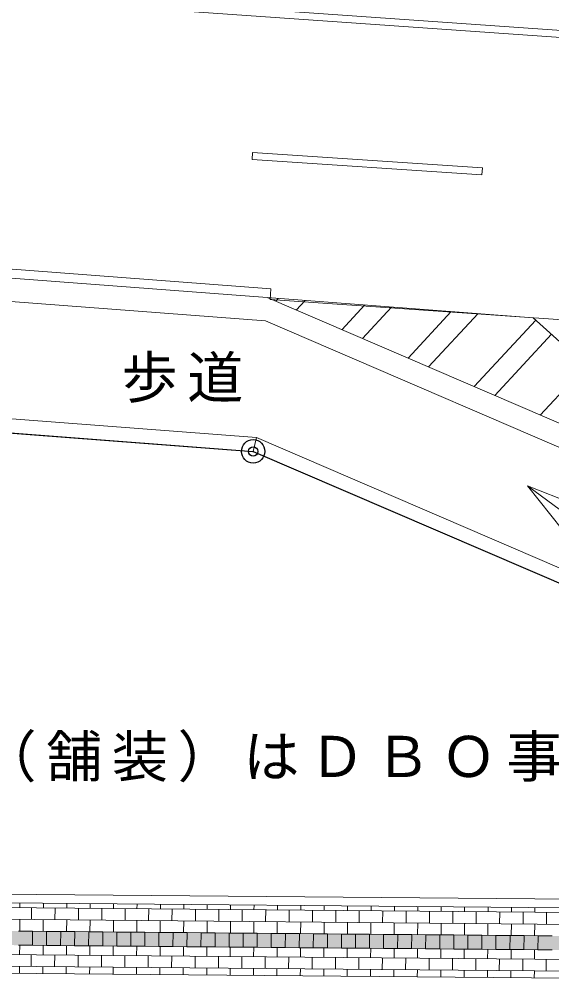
# Model space of a CAD drawing. Units: millimetres, scale not verified. Extents: x -94331 to 144568, y -56598 to 62562.
# Drawn here: x 3329 to 14705, y 2063 to 22633 of the extents above; entities that cross this region are included whole.
import ezdxf

# ---------------------------------------------------------------- set-up
doc = ezdxf.new("R2010")
doc.units = ezdxf.units.MM
doc.header["$LTSCALE"] = 400
doc.header["$PDMODE"] = 32
doc.header["$PDSIZE"] = 200
for name, color, linetype, lineweight in [('0-0_芯', 1, 'Continuous', 30), ('0-1_躯体', 7, 'Continuous', 9), ('0-2_壁', 7, 'Continuous', 9), ('0-4_衛生設備', 7, 'Continuous', 9), ('0-5_雑', 7, 'Continuous', 9)]:
    doc.layers.add(name, color=color, linetype=linetype, lineweight=lineweight)
doc.layers.add('0-C_0', color=8, linetype='Continuous')
doc.styles.add('ＭＳ ゴシック', font='')
doc.styles.get('ＭＳ ゴシック').set_extended_font_data('MS Gothic')

msp = doc.modelspace()

# ---------------------------------------------------------------- linework, layer by layer
at = {"layer": '0-0_芯', "color": 5, "lineweight": 18}
for p, q in [((44573.5, -9819.3), (14185.1, 12663.2)), ((14185.1, 12663.2), (15301.6, 12223.5)), ((14185.1, 12663.2), (14932.2, 11724.1))]:
    msp.add_line(p, q, dxfattribs=at)
at = {"layer": '0-0_芯'}
msp.add_lwpolyline([(-1206, 14124), (8326.7, 13398.1), (18186.6, 9153.4), (18305.2, 9429)], dxfattribs=at)
msp.add_circle((8326.7, 13398.1), 250, dxfattribs=at)
msp.add_point((8326.7, 13398.1), dxfattribs=at)
at = {"layer": '0-1_躯体'}
for p, q in [((8314.4, 19783.7), (8304.4, 19634)), ((13223.1, 19455), (8314.4, 19783.7)), ((8304.4, 19634), (13213, 19305.3)), ((13223.1, 19455), (13213, 19305.3))]:
    msp.add_line(p, q, dxfattribs=at)
for points in [[(24904.1, 21783.3), (18066.9, 22174.2), (10945.8, 22667.7), (5755.3, 23037.3), (1488.7, 23353.8), (-2776.9, 23711.3), (-4671.3, 23867.8), (-7590.1, 24141.7), (-12415.1, 24609.2), (-17384.6, 25091), (-21108.1, 25493.9), (-24394.8, 25839.9), (-33304.5, 26839.7), (-38520.5, 27491.1), (-42572.1, 28027.3), (-46489.2, 28553.8), (-51370.3, 29215.1), (-56112.1, 29858.7), (-61737.5, 30633.4), (-68357.6, 31502), (-71561, 31951.9)], [(-42592, 27878.6), (-38539.7, 27342.3), (-33322.1, 26690.7), (-24411, 25690.8), (-21124, 25344.7), (-17399.9, 24941.8), (-12429.6, 24459.9), (-7604.4, 23992.4), (-4684.5, 23718.4), (-2789.4, 23561.9), (1476.9, 23204.2), (5744.4, 22887.7), (10935.2, 22518.1), (18057.5, 22024.5), (24893.5, 21633.7), (29699.8, 21225), (34788.4, 20823.4), (41380.3, 20272.5), (45568.8, 19918.6)]]:
    msp.add_lwpolyline(points, dxfattribs=at)
at = {"layer": '0-2_壁'}
for p, q in [((-7325.6, 17899.6), (8627.2, 16684.8)), ((14311.7, 16251.9), (8627.2, 16684.8)), ((8627.2, 16684.8), (18533, 12420.3)), ((8807.9, 16607), (8863.3, 16666.8)), ((9246.5, 16418.2), (9436.7, 16623.2)), ((10221.3, 15998.6), (10710.7, 16526.1)), ((10659.9, 15809.7), (11284, 16482.5)), ((11634.7, 15390.1), (12558.1, 16385.5)), ((12073.3, 15201.2), (13131.4, 16341.8)), ((18533, 12420.3), (14311.7, 16251.9)), ((13048.1, 14781.6), (14366.2, 16202.5)), ((13486.7, 14592.8), (14699.4, 15900)), ((14461.4, 14173.1), (15439.9, 15227.9)), ((8326.7, 13398.1), (8399.4, 13693.5)), ((710.2, 3956.5), (16785.9, 3815.2)), ((15082.9, 2140.1), (-4, 2272.8))]:
    msp.add_line(p, q, dxfattribs=at)
for points in [[(-7311.2, 18089.1), (8706.5, 16869.3), (8689.8, 16640.1), (21085.6, 15779.8), (30634.5, 15171.5), (31446.6, 15104.7), (36320.8, 14656.7), (37496.9, 14572.4), (40760, 14265.4), (41579.2, 14198.6), (46485.3, 13741.2), (47689.7, 13628.3), (51659.5, 13258.2), (52488.2, 13183), (56224.7, 12839.6), (57412.4, 12736.3), (57966.5, 12679.6)], [(-7363.6, 17401.1), (8589.2, 16186.2), (16658, 12712.6)], [(-7578.4, 14910.2), (8399.4, 13693.5), (18305.2, 9429)], [(-1325.7, 14133.2), (8326.7, 13398.1), (18186.6, 9153.4)], [(-1877.7, 6316), (629.9, 3767.2), (16594.4, 3626.8)]]:
    msp.add_lwpolyline(points, dxfattribs=at)
at = {"layer": '0-4_衛生設備'}
for p, q in [((3614.1, 3141), (3314.1, 3143.6)), ((3611.5, 2841), (3614.1, 3141)), ((3914.1, 3138.3), (3614.1, 3141)), ((3911.5, 2838.3), (3914.1, 3138.3)), ((4214.1, 3135.7), (3914.1, 3138.3)), ((4211.5, 2835.7), (4214.1, 3135.7)), ((4514.1, 3133.1), (4214.1, 3135.7)), ((4511.4, 2833.1), (4514.1, 3133.1)), ((4814.1, 3130.4), (4514.1, 3133.1)), ((4811.4, 2830.4), (4814.1, 3130.4)), ((5114.1, 3127.8), (4814.1, 3130.4)), ((5111.4, 2827.8), (5114.1, 3127.8)), ((5414, 3125.1), (5114.1, 3127.8)), ((5411.4, 2825.2), (5414, 3125.1)), ((5714, 3122.5), (5414, 3125.1)), ((5711.4, 2822.5), (5714, 3122.5)), ((6014, 3119.9), (5714, 3122.5)), ((6011.4, 2819.9), (6014, 3119.9)), ((6314, 3117.2), (6014, 3119.9)), ((6311.4, 2817.2), (6314, 3117.2)), ((6614, 3114.6), (6314, 3117.2)), ((6611.4, 2814.6), (6614, 3114.6)), ((6914, 3112), (6614, 3114.6)), ((6911.4, 2812), (6914, 3112)), ((7214, 3109.3), (6914, 3112)), ((7211.3, 2809.3), (7214, 3109.3)), ((7514, 3106.7), (7214, 3109.3)), ((7511.3, 2806.7), (7514, 3106.7)), ((7814, 3104), (7514, 3106.7)), ((7811.3, 2804), (7814, 3104)), ((8113.9, 3101.4), (7814, 3104)), ((8111.3, 2801.4), (8113.9, 3101.4)), ((8413.9, 3098.8), (8113.9, 3101.4)), ((8411.3, 2798.8), (8413.9, 3098.8)), ((8713.9, 3096.1), (8413.9, 3098.8)), ((8711.3, 2796.1), (8713.9, 3096.1)), ((9013.9, 3093.5), (8713.9, 3096.1)), ((9011.3, 2793.5), (9013.9, 3093.5)), ((9313.9, 3090.8), (9013.9, 3093.5)), ((9311.3, 2790.9), (9313.9, 3090.8)), ((9613.9, 3088.2), (9313.9, 3090.8)), ((9611.2, 2788.2), (9613.9, 3088.2)), ((9913.9, 3085.6), (9613.9, 3088.2)), ((9911.2, 2785.6), (9913.9, 3085.6)), ((10213.9, 3082.9), (9913.9, 3085.6)), ((10211.2, 2782.9), (10213.9, 3082.9)), ((10513.9, 3080.3), (10213.9, 3082.9)), ((10511.2, 2780.3), (10513.9, 3080.3)), ((10813.8, 3077.7), (10513.9, 3080.3)), ((10811.2, 2777.7), (10813.8, 3077.7)), ((11113.8, 3075), (10813.8, 3077.7)), ((11111.2, 2775), (11113.8, 3075)), ((11413.8, 3072.4), (11113.8, 3075)), ((11411.2, 2772.4), (11413.8, 3072.4)), ((11713.8, 3069.7), (11413.8, 3072.4)), ((11711.2, 2769.8), (11713.8, 3069.7)), ((12013.8, 3067.1), (11713.8, 3069.7)), ((12011.2, 2767.1), (12013.8, 3067.1)), ((12313.8, 3064.5), (12013.8, 3067.1)), ((12311.1, 2764.5), (12313.8, 3064.5)), ((12613.8, 3061.8), (12313.8, 3064.5)), ((12611.1, 2761.8), (12613.8, 3061.8)), ((12913.8, 3059.2), (12613.8, 3061.8)), ((12911.1, 2759.2), (12913.8, 3059.2)), ((13213.7, 3056.6), (12913.8, 3059.2)), ((13211.1, 2756.6), (13213.7, 3056.6)), ((13513.7, 3053.9), (13213.7, 3056.6)), ((13511.1, 2753.9), (13513.7, 3053.9)), ((13813.7, 3051.3), (13513.7, 3053.9)), ((13811.1, 2751.3), (13813.7, 3051.3)), ((14113.7, 3048.6), (13813.7, 3051.3)), ((14111.1, 2748.6), (14113.7, 3048.6)), ((14413.7, 3046), (14113.7, 3048.6)), ((14411.1, 2746), (14413.7, 3046)), ((14713.7, 3043.4), (14413.7, 3046)), ((3311.5, 2843.6), (3611.5, 2841)), ((3611.5, 2841), (3911.5, 2838.3)), ((3911.5, 2838.3), (4211.5, 2835.7)), ((4211.5, 2835.7), (4511.4, 2833.1)), ((4511.4, 2833.1), (4811.4, 2830.4)), ((4811.4, 2830.4), (5111.4, 2827.8)), ((5111.4, 2827.8), (5411.4, 2825.2)), ((5411.4, 2825.2), (5711.4, 2822.5)), ((5711.4, 2822.5), (6011.4, 2819.9)), ((6011.4, 2819.9), (6311.4, 2817.2)), ((6311.4, 2817.2), (6611.4, 2814.6)), ((6611.4, 2814.6), (6911.4, 2812)), ((6911.4, 2812), (7211.3, 2809.3)), ((7211.3, 2809.3), (7511.3, 2806.7)), ((7511.3, 2806.7), (7811.3, 2804)), ((7811.3, 2804), (8111.3, 2801.4)), ((8111.3, 2801.4), (8411.3, 2798.8)), ((8411.3, 2798.8), (8711.3, 2796.1)), ((8711.3, 2796.1), (9011.3, 2793.5)), ((9011.3, 2793.5), (9311.3, 2790.9)), ((9311.3, 2790.9), (9611.2, 2788.2)), ((9611.2, 2788.2), (9911.2, 2785.6)), ((9911.2, 2785.6), (10211.2, 2782.9)), ((10211.2, 2782.9), (10511.2, 2780.3)), ((10511.2, 2780.3), (10811.2, 2777.7)), ((10811.2, 2777.7), (11111.2, 2775)), ((11111.2, 2775), (11411.2, 2772.4)), ((11411.2, 2772.4), (11711.2, 2769.8)), ((11711.2, 2769.8), (12011.2, 2767.1)), ((12011.2, 2767.1), (12311.1, 2764.5)), ((12311.1, 2764.5), (12611.1, 2761.8)), ((12611.1, 2761.8), (12911.1, 2759.2)), ((12911.1, 2759.2), (13211.1, 2756.6)), ((13211.1, 2756.6), (13511.1, 2753.9)), ((13511.1, 2753.9), (13811.1, 2751.3)), ((13811.1, 2751.3), (14111.1, 2748.6)), ((14111.1, 2748.6), (14411.1, 2746)), ((14411.1, 2746), (14711, 2743.4))]:
    msp.add_line(p, q, dxfattribs=at)
at = {"layer": '0-5_雑'}
for p, q in [((3345, 3743.4), (3344.2, 3643.4)), ((3844.9, 3739), (3844.2, 3639)), ((4344.9, 3734.6), (4344.1, 3634.6)), ((4844.9, 3730.2), (4844.1, 3630.2)), ((5344.9, 3725.8), (5344.1, 3625.8)), ((5844.9, 3721.4), (5844.1, 3621.4)), ((6344.8, 3717), (6344.1, 3617)), ((6844.8, 3712.6), (6844, 3612.6)), ((7344.8, 3708.2), (7344, 3608.2)), ((7844.8, 3703.8), (7844, 3603.8)), ((16593.7, 3526.8), (-119.9, 3673.8)), ((3594.2, 3641.2), (3592.3, 3391.2)), ((4094.2, 3636.8), (4092.2, 3386.8)), ((4594.1, 3632.4), (4592.2, 3382.4)), ((5094.1, 3628), (5092.2, 3378)), ((5594.1, 3623.6), (5592.2, 3373.6)), ((6094.1, 3619.2), (6092.2, 3369.2)), ((6594.1, 3614.8), (6592.1, 3364.8)), ((7094, 3610.4), (7092.1, 3360.4)), ((7594, 3606), (7592.1, 3356)), ((8094, 3601.6), (8092.1, 3351.6)), ((8344.8, 3699.4), (8344, 3599.4)), ((8594, 3597.2), (8592.1, 3347.2)), ((8844.7, 3695), (8844, 3595)), ((9094, 3592.8), (9092, 3342.8)), ((9344.7, 3690.6), (9344, 3590.6)), ((9593.9, 3588.4), (9592, 3338.4)), ((9844.7, 3686.2), (9843.9, 3586.2)), ((10093.9, 3584), (10092, 3334)), ((10344.7, 3681.8), (10343.9, 3581.8)), ((10593.9, 3579.6), (10592, 3329.6)), ((10844.7, 3677.4), (10843.9, 3577.4)), ((11093.9, 3575.2), (11092, 3325.2)), ((11344.6, 3673), (11343.9, 3573)), ((11593.9, 3570.8), (11592, 3320.8)), ((11844.6, 3668.6), (11843.9, 3568.6)), ((12093.9, 3566.4), (12091.9, 3316.4)), ((12344.6, 3664.2), (12343.8, 3564.2)), ((12593.8, 3562), (12591.9, 3312)), ((12844.6, 3659.8), (12843.8, 3559.8)), ((13093.8, 3557.6), (13091.9, 3307.6)), ((13344.6, 3655.4), (13343.8, 3555.4)), ((13593.8, 3553.2), (13591.9, 3303.2)), ((13844.6, 3651), (13843.8, 3551)), ((14093.8, 3548.8), (14091.9, 3298.8)), ((14344.5, 3646.6), (14343.8, 3546.6)), ((14593.8, 3544.4), (14591.8, 3294.4)), ((16591.8, 3276.9), (604.5, 3417.4)), ((3342.3, 3393.4), (3340.3, 3143.4)), ((3842.2, 3389), (3840.3, 3139)), ((4342.2, 3384.6), (4340.3, 3134.6)), ((4842.2, 3380.2), (4840.3, 3130.2)), ((5342.2, 3375.8), (5340.3, 3125.8)), ((5842.2, 3371.4), (5840.3, 3121.4)), ((6342.2, 3367), (6340.2, 3117)), ((6842.1, 3362.6), (6840.2, 3112.6)), ((7342.1, 3358.2), (7340.2, 3108.2)), ((7842.1, 3353.8), (7840.2, 3103.8)), ((8342.1, 3349.4), (8340.2, 3099.4)), ((8842.1, 3345), (8840.1, 3095)), ((9342, 3340.6), (9340.1, 3090.6)), ((9842, 3336.2), (9840.1, 3086.2)), ((10342, 3331.8), (10340.1, 3081.8)), ((10842, 3327.4), (10840.1, 3077.4)), ((11342, 3323), (11340, 3073)), ((11841.9, 3318.6), (11840, 3068.6)), ((12341.9, 3314.2), (12340, 3064.2)), ((12841.9, 3309.8), (12840, 3059.8)), ((13341.9, 3305.4), (13340, 3055.4)), ((13841.9, 3301), (13839.9, 3051)), ((14341.8, 3296.6), (14339.9, 3046.6)), ((15385.3, 2537.4), (-401, 2676.3)), ((3338, 2843.4), (3336.5, 2643.4)), ((3838, 2839), (3836.5, 2639)), ((4338, 2834.6), (4336.5, 2634.6)), ((4838, 2830.2), (4836.5, 2630.2)), ((5338, 2825.8), (5336.4, 2625.8)), ((5837.9, 2821.4), (5836.4, 2621.4)), ((6337.9, 2817), (6336.4, 2617)), ((6837.9, 2812.6), (6836.4, 2612.6)), ((7337.9, 2808.2), (7336.4, 2608.2)), ((7837.9, 2803.8), (7836.3, 2603.8)), ((8337.9, 2799.4), (8336.3, 2599.4)), ((8837.8, 2795), (8836.3, 2595)), ((9337.8, 2790.6), (9336.3, 2590.6)), ((9837.8, 2786.2), (9836.3, 2586.2)), ((10337.8, 2781.8), (10336.2, 2581.8)), ((10837.8, 2777.4), (10836.2, 2577.4)), ((11337.7, 2773), (11336.2, 2573)), ((11837.7, 2768.6), (11836.2, 2568.6)), ((12337.7, 2764.2), (12336.2, 2564.2)), ((12837.7, 2759.8), (12836.1, 2559.9)), ((13337.7, 2755.4), (13336.1, 2555.5)), ((13837.6, 2751.1), (13836.1, 2551.1)), ((14337.6, 2746.7), (14336.1, 2546.7)), ((3586.5, 2641.2), (3584.6, 2391.2)), ((4086.5, 2636.8), (4084.6, 2386.8)), ((4586.5, 2632.4), (4584.5, 2382.4)), ((5086.4, 2628), (5084.5, 2378)), ((5586.4, 2623.6), (5584.5, 2373.6)), ((6086.4, 2619.2), (6084.5, 2369.2)), ((6586.4, 2614.8), (6584.5, 2364.8)), ((7086.4, 2610.4), (7084.4, 2360.4)), ((7586.3, 2606), (7584.4, 2356)), ((8086.3, 2601.6), (8084.4, 2351.6)), ((8586.3, 2597.2), (8584.4, 2347.2)), ((9086.3, 2592.8), (9084.4, 2342.8)), ((9586.3, 2588.4), (9584.4, 2338.4)), ((10086.3, 2584), (10084.3, 2334)), ((10586.2, 2579.6), (10584.3, 2329.6)), ((11086.2, 2575.2), (11084.3, 2325.2)), ((11586.2, 2570.8), (11584.3, 2320.9)), ((12086.2, 2566.4), (12084.3, 2316.5)), ((12586.2, 2562.1), (12584.2, 2312.1)), ((13086.1, 2557.7), (13084.2, 2307.7)), ((13586.1, 2553.3), (13584.2, 2303.3)), ((14086.1, 2548.9), (14084.2, 2298.9)), ((14586.1, 2544.5), (14584.2, 2294.5)), ((15684.1, 2284.8), (-152.9, 2424.1)), ((3334.6, 2393.4), (3333.4, 2243.4)), ((3834.6, 2389), (3833.4, 2239)), ((4334.6, 2384.6), (4333.4, 2234.6)), ((4834.5, 2380.2), (4833.4, 2230.2)), ((5334.5, 2375.8), (5333.4, 2225.8)), ((5834.5, 2371.4), (5833.3, 2221.4)), ((6334.5, 2367), (6333.3, 2217)), ((6834.5, 2362.6), (6833.3, 2212.6)), ((7334.4, 2358.2), (7333.3, 2208.2)), ((7834.4, 2353.8), (7833.3, 2203.8)), ((8334.4, 2349.4), (8333.2, 2199.4)), ((8834.4, 2345), (8833.2, 2195)), ((9334.4, 2340.6), (9333.2, 2190.6)), ((9834.3, 2336.2), (9833.2, 2186.2)), ((10334.3, 2331.8), (10333.2, 2181.8)), ((10834.3, 2327.4), (10833.2, 2177.5)), ((11334.3, 2323.1), (11333.1, 2173.1)), ((11834.3, 2318.7), (11833.1, 2168.7)), ((12334.2, 2314.3), (12333.1, 2164.3)), ((12834.2, 2309.9), (12833.1, 2159.9)), ((13334.2, 2305.5), (13333.1, 2155.5)), ((13834.2, 2301.1), (13833, 2151.1)), ((14334.2, 2296.7), (14333, 2146.7))]:
    msp.add_line(p, q, dxfattribs=at)
at = {"layer": '0-C_0'}
for points in [[(15987.9, 3031.6), (614.2, 3167.4), (611.6, 2867.4)], [(15987.9, 3031.6), (611.6, 2867.4), (15385.3, 2737.4)]]:
    msp.add_solid(points, dxfattribs=at)

# ---------------------------------------------------------------- texts
at = {"layer": '0-0_芯', "color": 5, "char_height": 879.8, "attachment_point": 7, "style": 'ＭＳ ゴシック'}
for s, insert in [('\\T1.17;歩道', (5511.2, 14433.4)), ('\\T1.17;仕上（舗装）はＤＢＯ事業範囲', (-309.1, 6322))]:
    msp.add_mtext(s, dxfattribs=dict(at, insert=insert))

doc.saveas('drawing.dxf')
